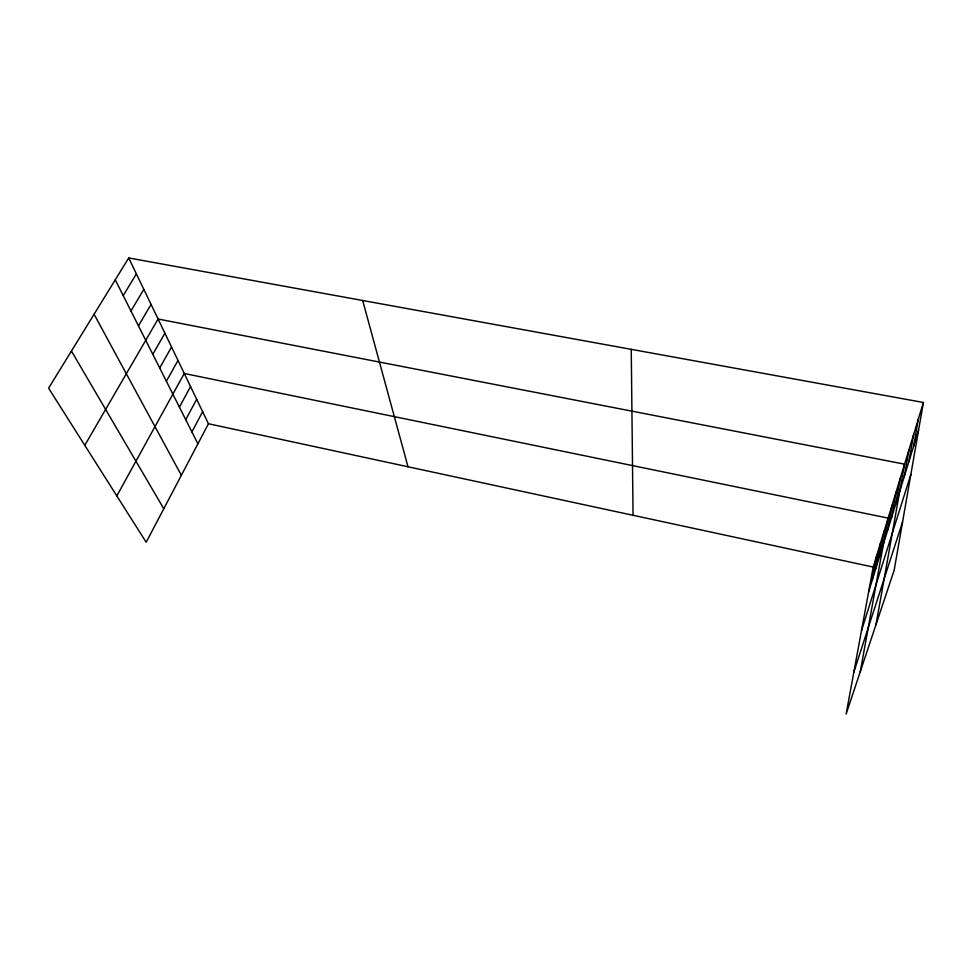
<?xml version="1.0" encoding="UTF-8"?>
<svg xmlns="http://www.w3.org/2000/svg" width="972" height="972" viewBox="0 0 972 972"><rect width="100%" height="100%" fill="white"/><g stroke="black" fill="none" stroke-linecap="round" stroke-linejoin="round"><path stroke-width="1.46" d="M923.4 402.481L894.155 570.26L846.126 714.056L873.196 567.065L923.4 402.481L128.717 257.945L48.6 388.18L146.177 542.267L208.445 423.743L128.717 257.945M908.844 461.712L913.668 434.387M913.607 446.306L918.443 418.713M875.991 624.656L904.58 464.166L158.084 319.023L84.783 445.322M904.252 476.584L909.051 449.526M891.373 518.27L896.087 492.014M895.516 504.833L900.266 478.321M860.256 671.737L888.129 518.112L184.267 373.479L116.81 495.902M887.351 531.271L892.041 505.27M875.821 568.584L880.425 543.36M879.575 556.421L884.216 530.931M872.176 580.369L876.756 555.389M868.652 591.79L918.54 430.353M861.484 630.682L910.849 474.482M853.829 672.223L902.563 522.013M191.897 431.908L202.65 411.678M185.725 419.673L196.684 399.298M179.395 407.098L190.561 386.564M166.37 381.255L177.998 360.418M159.687 367.987L171.546 347.004M152.811 354.343L164.912 333.214M138.449 325.839L151.061 304.418M130.953 310.955L143.832 289.389M123.225 295.622L136.384 273.897M208.445 423.743L873.196 567.065M71.43 351.062L163.782 508.745M94.077 314.248L181.363 475.296M115.267 279.815L197.899 443.827M362.678 300.506L407.997 466.767M631.241 349.337L633.064 515.294"/></g></svg>
